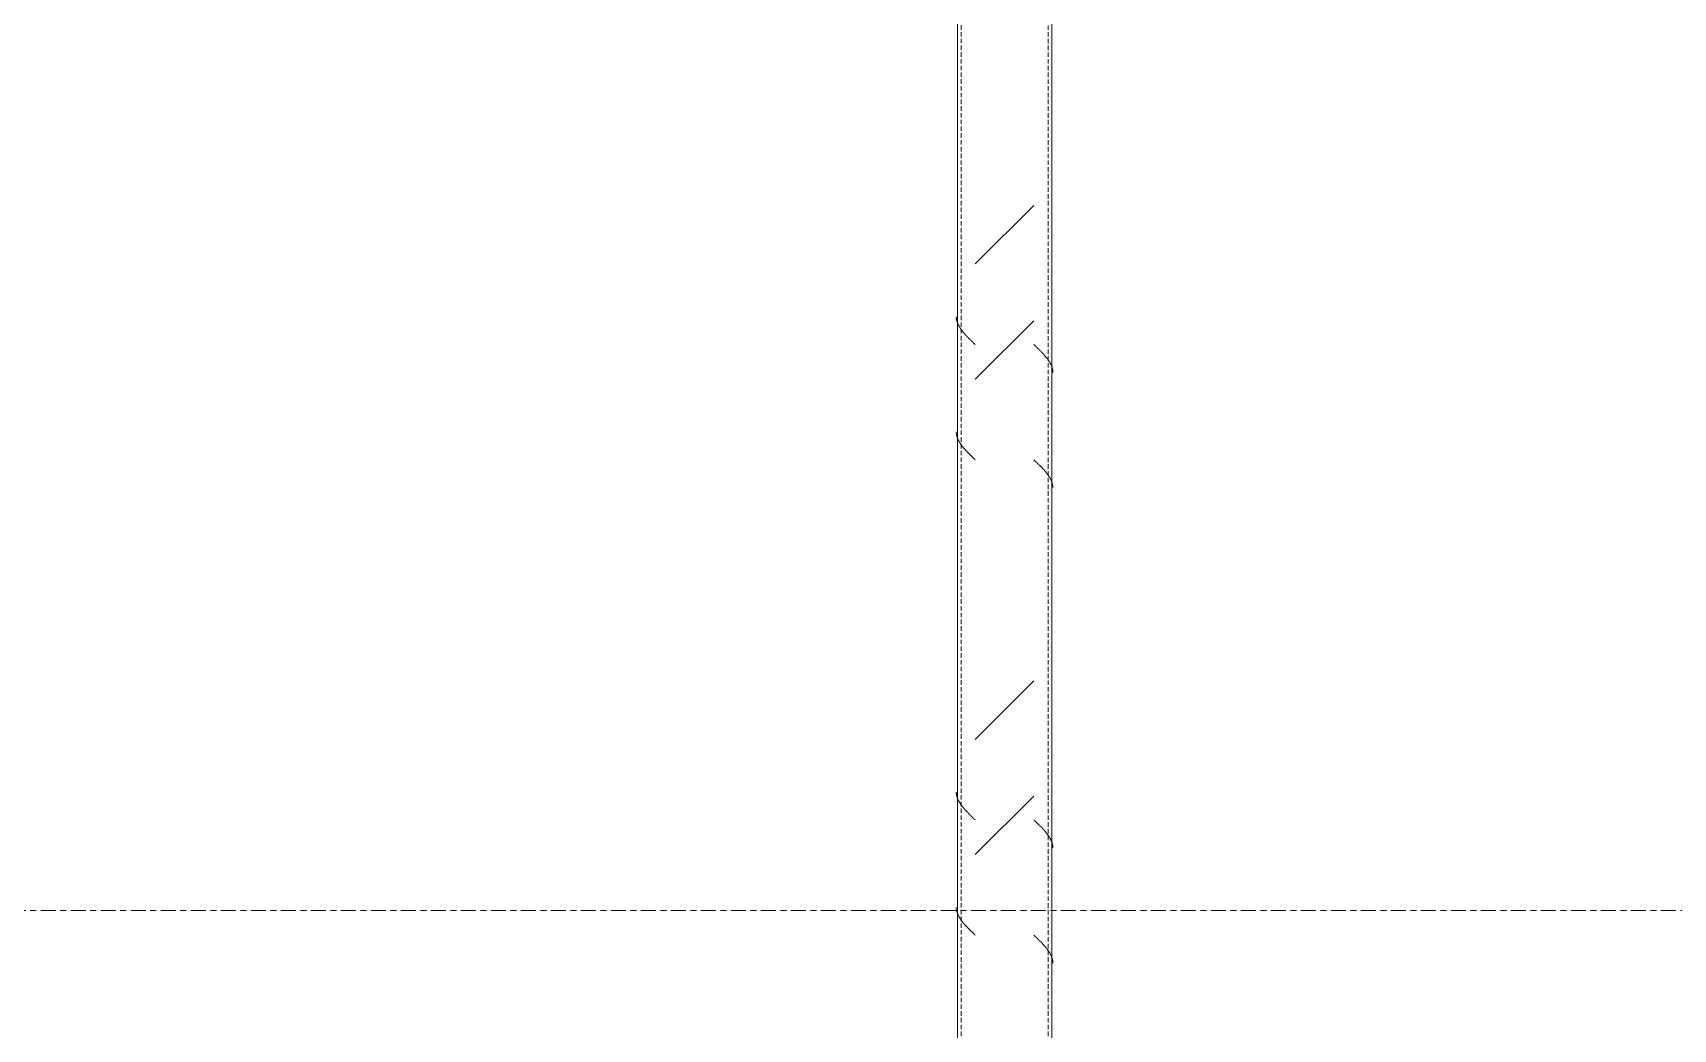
# Model space of a CAD drawing. Header units: centimetres. Extents: x -6111 to 13767, y -285 to 1600.
# Drawn here: x 2124.5 to 2298.1, y 81.4 to 186.8 of the extents above; entities that cross this region are included whole.
import ezdxf

# ---------------------------------------------------------------- set-up
doc = ezdxf.new("R2010")
doc.units = ezdxf.units.CM
doc.linetypes.add('Centre', pattern=[3.175, 0.635, -0.475, 1.59, -0.475])
doc.linetypes.add('Hidden', pattern=[0.714375, 0.47625, -0.238125])
doc.layers.add('A-FLOR-LEVL', color=7, linetype='Continuous', lineweight=9)
doc.layers.add('S-COLS', color=7, linetype='Continuous', lineweight=9)

# ---------------------------------------------------------------- blocks, each defined once
blk = doc.blocks.new('FP_107-Elevación Eje 3-4')
at = {"layer": 'S-COLS'}
blk.add_line((-5443.86, 0), (-5443.86, 515.53), dxfattribs=at)
at = {"layer": 'S-COLS', "color": 9, "true_color": 0xc0c0c0}
for p, q in [((-5445.72, 153.82), (-5445.77, 153.86)), ((-5445.67, 153.77), (-5445.72, 153.82)), ((-5445.62, 153.72), (-5445.67, 153.77)), ((-5445.57, 153.68), (-5445.62, 153.72)), ((-5445.52, 153.63), (-5445.57, 153.68)), ((-5445.47, 153.58), (-5445.52, 153.63)), ((-5445.42, 153.54), (-5445.47, 153.58)), ((-5445.37, 153.49), (-5445.42, 153.54)), ((-5445.33, 153.44), (-5445.37, 153.49)), ((-5445.28, 153.4), (-5445.33, 153.44)), ((-5445.23, 153.35), (-5445.28, 153.4)), ((-5445.18, 153.3), (-5445.23, 153.35)), ((-5445.13, 153.26), (-5445.18, 153.3)), ((-5445.09, 153.21), (-5445.13, 153.26)), ((-5445.04, 153.16), (-5445.09, 153.21)), ((-5444.99, 153.11), (-5445.04, 153.16)), ((-5444.95, 153.07), (-5444.99, 153.11)), ((-5444.9, 153.02), (-5444.95, 153.07)), ((-5444.86, 152.97), (-5444.9, 153.02)), ((-5444.82, 152.93), (-5444.86, 152.97)), ((-5444.77, 152.88), (-5444.82, 152.93)), ((-5444.73, 152.83), (-5444.77, 152.88)), ((-5444.69, 152.79), (-5444.73, 152.83)), ((-5444.65, 152.74), (-5444.69, 152.79)), ((-5444.6, 152.69), (-5444.65, 152.74)), ((-5444.56, 152.65), (-5444.6, 152.69)), ((-5444.52, 152.6), (-5444.56, 152.65)), ((-5444.49, 152.55), (-5444.52, 152.6)), ((-5444.45, 152.51), (-5444.49, 152.55)), ((-5444.41, 152.46), (-5444.45, 152.51)), ((-5444.37, 152.41), (-5444.41, 152.46)), ((-5444.34, 152.37), (-5444.37, 152.41)), ((-5444.3, 152.32), (-5444.34, 152.37)), ((-5444.27, 152.27), (-5444.3, 152.32)), ((-5444.24, 152.23), (-5444.27, 152.27)), ((-5444.21, 152.18), (-5444.24, 152.23)), ((-5444.17, 152.13), (-5444.21, 152.18)), ((-5444.14, 152.09), (-5444.17, 152.13)), ((-5444.12, 152.04), (-5444.14, 152.09)), ((-5444.09, 151.99), (-5444.12, 152.04)), ((-5444.06, 151.95), (-5444.09, 151.99)), ((-5444.03, 151.9), (-5444.06, 151.95)), ((-5444.01, 151.85), (-5444.03, 151.9)), ((-5443.99, 151.81), (-5444.01, 151.85)), ((-5443.96, 151.76), (-5443.99, 151.81)), ((-5443.94, 151.71), (-5443.96, 151.76)), ((-5443.92, 151.67), (-5443.94, 151.71)), ((-5443.9, 151.62), (-5443.92, 151.67)), ((-5443.88, 151.57), (-5443.9, 151.62)), ((-5443.87, 151.53), (-5443.88, 151.57)), ((-5443.85, 151.48), (-5443.87, 151.53)), ((-5443.83, 151.43), (-5443.85, 151.48)), ((-5443.82, 151.38), (-5443.83, 151.43)), ((-5443.81, 151.34), (-5443.82, 151.38)), ((-5443.8, 151.29), (-5443.81, 151.34)), ((-5443.79, 151.24), (-5443.8, 151.29)), ((-5443.78, 151.2), (-5443.79, 151.24)), ((-5443.77, 151.15), (-5443.78, 151.2)), ((-5443.76, 151.1), (-5443.77, 151.15)), ((-5443.76, 151.06), (-5443.76, 151.1)), ((-5443.75, 151.01), (-5443.76, 151.06)), ((-5443.75, 150.96), (-5443.75, 151.01)), ((-5443.75, 150.92), (-5443.75, 150.96)), ((-5445.72, 141.63), (-5445.77, 141.67)), ((-5445.67, 141.58), (-5445.72, 141.63)), ((-5445.62, 141.53), (-5445.67, 141.58)), ((-5445.57, 141.49), (-5445.62, 141.53)), ((-5445.52, 141.44), (-5445.57, 141.49)), ((-5445.47, 141.39), (-5445.52, 141.44)), ((-5445.42, 141.35), (-5445.47, 141.39)), ((-5445.37, 141.3), (-5445.42, 141.35)), ((-5445.33, 141.25), (-5445.37, 141.3)), ((-5445.28, 141.21), (-5445.33, 141.25)), ((-5445.23, 141.16), (-5445.28, 141.21)), ((-5445.18, 141.11), (-5445.23, 141.16)), ((-5445.13, 141.07), (-5445.18, 141.11)), ((-5445.09, 141.02), (-5445.13, 141.07)), ((-5445.04, 140.97), (-5445.09, 141.02)), ((-5444.99, 140.93), (-5445.04, 140.97)), ((-5444.95, 140.88), (-5444.99, 140.93)), ((-5444.9, 140.83), (-5444.95, 140.88)), ((-5444.86, 140.79), (-5444.9, 140.83)), ((-5444.82, 140.74), (-5444.86, 140.79)), ((-5444.77, 140.69), (-5444.82, 140.74)), ((-5444.73, 140.64), (-5444.77, 140.69)), ((-5444.69, 140.6), (-5444.73, 140.64)), ((-5444.65, 140.55), (-5444.69, 140.6)), ((-5444.6, 140.5), (-5444.65, 140.55)), ((-5444.56, 140.46), (-5444.6, 140.5)), ((-5444.52, 140.41), (-5444.56, 140.46)), ((-5444.49, 140.36), (-5444.52, 140.41)), ((-5444.45, 140.32), (-5444.49, 140.36)), ((-5444.41, 140.27), (-5444.45, 140.32)), ((-5444.37, 140.22), (-5444.41, 140.27)), ((-5444.34, 140.18), (-5444.37, 140.22)), ((-5444.3, 140.13), (-5444.34, 140.18)), ((-5444.27, 140.08), (-5444.3, 140.13)), ((-5444.24, 140.04), (-5444.27, 140.08)), ((-5444.21, 139.99), (-5444.24, 140.04)), ((-5444.17, 139.94), (-5444.21, 139.99)), ((-5444.14, 139.9), (-5444.17, 139.94)), ((-5444.12, 139.85), (-5444.14, 139.9)), ((-5444.09, 139.8), (-5444.12, 139.85)), ((-5444.06, 139.76), (-5444.09, 139.8)), ((-5444.03, 139.71), (-5444.06, 139.76)), ((-5444.01, 139.66), (-5444.03, 139.71)), ((-5443.99, 139.62), (-5444.01, 139.66)), ((-5443.96, 139.57), (-5443.99, 139.62)), ((-5443.94, 139.52), (-5443.96, 139.57)), ((-5443.92, 139.48), (-5443.94, 139.52)), ((-5443.9, 139.43), (-5443.92, 139.48)), ((-5443.88, 139.38), (-5443.9, 139.43)), ((-5443.87, 139.34), (-5443.88, 139.38)), ((-5443.85, 139.29), (-5443.87, 139.34)), ((-5443.83, 139.24), (-5443.85, 139.29)), ((-5443.82, 139.2), (-5443.83, 139.24)), ((-5443.81, 139.15), (-5443.82, 139.2)), ((-5443.8, 139.1), (-5443.81, 139.15)), ((-5443.79, 139.06), (-5443.8, 139.1)), ((-5443.78, 139.01), (-5443.79, 139.06)), ((-5443.77, 138.96), (-5443.78, 139.01)), ((-5443.76, 138.91), (-5443.77, 138.96)), ((-5443.76, 138.87), (-5443.76, 138.91)), ((-5443.75, 138.82), (-5443.76, 138.87)), ((-5443.75, 138.77), (-5443.75, 138.82)), ((-5443.75, 138.73), (-5443.75, 138.77)), ((-5445.72, 103.53), (-5445.77, 103.57)), ((-5445.67, 103.48), (-5445.72, 103.53)), ((-5445.62, 103.43), (-5445.67, 103.48)), ((-5445.57, 103.39), (-5445.62, 103.43)), ((-5445.52, 103.34), (-5445.57, 103.39)), ((-5445.47, 103.29), (-5445.52, 103.34)), ((-5445.42, 103.25), (-5445.47, 103.29)), ((-5445.37, 103.2), (-5445.42, 103.25)), ((-5445.33, 103.15), (-5445.37, 103.2)), ((-5445.28, 103.11), (-5445.33, 103.15)), ((-5445.23, 103.06), (-5445.28, 103.11)), ((-5445.18, 103.01), (-5445.23, 103.06)), ((-5445.13, 102.97), (-5445.18, 103.01)), ((-5445.09, 102.92), (-5445.13, 102.97)), ((-5445.04, 102.87), (-5445.09, 102.92)), ((-5444.99, 102.83), (-5445.04, 102.87)), ((-5444.95, 102.78), (-5444.99, 102.83)), ((-5444.9, 102.73), (-5444.95, 102.78)), ((-5444.86, 102.69), (-5444.9, 102.73)), ((-5444.82, 102.64), (-5444.86, 102.69)), ((-5444.77, 102.59), (-5444.82, 102.64)), ((-5444.73, 102.54), (-5444.77, 102.59)), ((-5444.69, 102.5), (-5444.73, 102.54)), ((-5444.65, 102.45), (-5444.69, 102.5)), ((-5444.6, 102.4), (-5444.65, 102.45)), ((-5444.56, 102.36), (-5444.6, 102.4)), ((-5444.52, 102.31), (-5444.56, 102.36)), ((-5444.49, 102.26), (-5444.52, 102.31)), ((-5444.45, 102.22), (-5444.49, 102.26)), ((-5444.41, 102.17), (-5444.45, 102.22)), ((-5444.37, 102.12), (-5444.41, 102.17)), ((-5444.34, 102.08), (-5444.37, 102.12)), ((-5444.3, 102.03), (-5444.34, 102.08)), ((-5444.27, 101.98), (-5444.3, 102.03)), ((-5444.24, 101.94), (-5444.27, 101.98)), ((-5444.21, 101.89), (-5444.24, 101.94)), ((-5444.17, 101.84), (-5444.21, 101.89)), ((-5444.14, 101.8), (-5444.17, 101.84)), ((-5444.12, 101.75), (-5444.14, 101.8)), ((-5444.09, 101.7), (-5444.12, 101.75)), ((-5444.06, 101.66), (-5444.09, 101.7)), ((-5444.03, 101.61), (-5444.06, 101.66)), ((-5444.01, 101.56), (-5444.03, 101.61)), ((-5443.99, 101.52), (-5444.01, 101.56)), ((-5443.96, 101.47), (-5443.99, 101.52)), ((-5443.94, 101.42), (-5443.96, 101.47)), ((-5443.92, 101.38), (-5443.94, 101.42)), ((-5443.9, 101.33), (-5443.92, 101.38)), ((-5443.88, 101.28), (-5443.9, 101.33)), ((-5443.87, 101.24), (-5443.88, 101.28)), ((-5443.85, 101.19), (-5443.87, 101.24)), ((-5443.83, 101.14), (-5443.85, 101.19)), ((-5443.82, 101.1), (-5443.83, 101.14)), ((-5443.81, 101.05), (-5443.82, 101.1)), ((-5443.8, 101), (-5443.81, 101.05)), ((-5443.79, 100.96), (-5443.8, 101)), ((-5443.78, 100.91), (-5443.79, 100.96)), ((-5443.77, 100.86), (-5443.78, 100.91)), ((-5443.76, 100.81), (-5443.77, 100.86)), ((-5443.76, 100.77), (-5443.76, 100.81)), ((-5443.75, 100.72), (-5443.76, 100.77)), ((-5443.75, 100.67), (-5443.75, 100.72)), ((-5443.75, 100.63), (-5443.75, 100.67)), ((-5445.72, 91.34), (-5445.77, 91.38)), ((-5445.67, 91.29), (-5445.72, 91.34)), ((-5445.62, 91.24), (-5445.67, 91.29)), ((-5445.57, 91.2), (-5445.62, 91.24)), ((-5445.52, 91.15), (-5445.57, 91.2)), ((-5445.47, 91.1), (-5445.52, 91.15)), ((-5445.42, 91.06), (-5445.47, 91.1)), ((-5445.37, 91.01), (-5445.42, 91.06)), ((-5445.33, 90.96), (-5445.37, 91.01)), ((-5445.28, 90.92), (-5445.33, 90.96)), ((-5445.23, 90.87), (-5445.28, 90.92)), ((-5445.18, 90.82), (-5445.23, 90.87)), ((-5445.13, 90.78), (-5445.18, 90.82)), ((-5445.09, 90.73), (-5445.13, 90.78)), ((-5445.04, 90.68), (-5445.09, 90.73)), ((-5444.99, 90.64), (-5445.04, 90.68)), ((-5444.95, 90.59), (-5444.99, 90.64)), ((-5444.9, 90.54), (-5444.95, 90.59)), ((-5444.86, 90.5), (-5444.9, 90.54)), ((-5444.82, 90.45), (-5444.86, 90.5)), ((-5444.77, 90.4), (-5444.82, 90.45)), ((-5444.73, 90.36), (-5444.77, 90.4)), ((-5444.69, 90.31), (-5444.73, 90.36)), ((-5444.65, 90.26), (-5444.69, 90.31)), ((-5444.6, 90.22), (-5444.65, 90.26)), ((-5444.56, 90.17), (-5444.6, 90.22)), ((-5444.52, 90.12), (-5444.56, 90.17)), ((-5444.49, 90.07), (-5444.52, 90.12)), ((-5444.45, 90.03), (-5444.49, 90.07)), ((-5444.41, 89.98), (-5444.45, 90.03)), ((-5444.37, 89.93), (-5444.41, 89.98)), ((-5444.34, 89.89), (-5444.37, 89.93)), ((-5444.3, 89.84), (-5444.34, 89.89)), ((-5444.27, 89.79), (-5444.3, 89.84)), ((-5444.24, 89.75), (-5444.27, 89.79)), ((-5444.21, 89.7), (-5444.24, 89.75)), ((-5444.17, 89.65), (-5444.21, 89.7)), ((-5444.14, 89.61), (-5444.17, 89.65)), ((-5444.12, 89.56), (-5444.14, 89.61)), ((-5444.09, 89.51), (-5444.12, 89.56)), ((-5444.06, 89.47), (-5444.09, 89.51)), ((-5444.03, 89.42), (-5444.06, 89.47)), ((-5444.01, 89.37), (-5444.03, 89.42)), ((-5443.99, 89.33), (-5444.01, 89.37)), ((-5443.96, 89.28), (-5443.99, 89.33)), ((-5443.94, 89.23), (-5443.96, 89.28)), ((-5443.92, 89.19), (-5443.94, 89.23)), ((-5443.9, 89.14), (-5443.92, 89.19)), ((-5443.88, 89.09), (-5443.9, 89.14)), ((-5443.87, 89.05), (-5443.88, 89.09)), ((-5443.85, 89), (-5443.87, 89.05)), ((-5443.83, 88.95), (-5443.85, 89)), ((-5443.82, 88.91), (-5443.83, 88.95)), ((-5443.81, 88.86), (-5443.82, 88.91)), ((-5443.8, 88.81), (-5443.81, 88.86)), ((-5443.79, 88.77), (-5443.8, 88.81)), ((-5443.78, 88.72), (-5443.79, 88.77)), ((-5443.77, 88.67), (-5443.78, 88.72)), ((-5443.76, 88.63), (-5443.77, 88.67)), ((-5443.76, 88.58), (-5443.76, 88.63)), ((-5443.75, 88.53), (-5443.76, 88.58)), ((-5443.75, 88.49), (-5443.75, 88.53)), ((-5443.75, 88.44), (-5443.75, 88.49))]:
    blk.add_line(p, q, dxfattribs=at)
blk = doc.blocks.new('FP_108-Elevación Eje 3-4')
at = {"layer": 'S-COLS'}
blk.add_line((-5453.86, 515.53), (-5453.86, 0), dxfattribs=at)
at = {"layer": 'S-COLS', "color": 9, "true_color": 0xc0c0c0}
for p, q in [((-5453.98, 156.76), (-5453.98, 156.81)), ((-5453.97, 156.71), (-5453.98, 156.76)), ((-5453.97, 156.67), (-5453.97, 156.71)), ((-5453.96, 156.62), (-5453.97, 156.67)), ((-5453.96, 156.57), (-5453.96, 156.62)), ((-5453.95, 156.53), (-5453.96, 156.57)), ((-5453.94, 156.48), (-5453.95, 156.53)), ((-5453.93, 156.43), (-5453.94, 156.48)), ((-5453.92, 156.39), (-5453.93, 156.43)), ((-5453.91, 156.34), (-5453.92, 156.39)), ((-5453.89, 156.29), (-5453.91, 156.34)), ((-5453.88, 156.25), (-5453.89, 156.29)), ((-5453.86, 156.2), (-5453.88, 156.25)), ((-5453.84, 156.15), (-5453.86, 156.2)), ((-5453.83, 156.11), (-5453.84, 156.15)), ((-5453.81, 156.06), (-5453.83, 156.11)), ((-5453.79, 156.01), (-5453.81, 156.06)), ((-5453.76, 155.97), (-5453.79, 156.01)), ((-5453.74, 155.92), (-5453.76, 155.97)), ((-5453.72, 155.87), (-5453.74, 155.92)), ((-5453.69, 155.83), (-5453.72, 155.87)), ((-5453.67, 155.78), (-5453.69, 155.83)), ((-5453.64, 155.73), (-5453.67, 155.78)), ((-5453.61, 155.69), (-5453.64, 155.73)), ((-5453.58, 155.64), (-5453.61, 155.69)), ((-5453.55, 155.59), (-5453.58, 155.64)), ((-5453.52, 155.55), (-5453.55, 155.59)), ((-5453.49, 155.5), (-5453.52, 155.55)), ((-5453.46, 155.45), (-5453.49, 155.5)), ((-5453.42, 155.41), (-5453.46, 155.45)), ((-5453.39, 155.36), (-5453.42, 155.41)), ((-5453.35, 155.31), (-5453.39, 155.36)), ((-5453.32, 155.27), (-5453.35, 155.31)), ((-5453.28, 155.22), (-5453.32, 155.27)), ((-5453.24, 155.17), (-5453.28, 155.22)), ((-5453.2, 155.13), (-5453.24, 155.17)), ((-5453.16, 155.08), (-5453.2, 155.13)), ((-5453.12, 155.03), (-5453.16, 155.08)), ((-5453.08, 154.99), (-5453.12, 155.03)), ((-5453.04, 154.94), (-5453.08, 154.99)), ((-5453, 154.89), (-5453.04, 154.94)), ((-5452.95, 154.84), (-5453, 154.89)), ((-5452.91, 154.8), (-5452.95, 154.84)), ((-5452.87, 154.75), (-5452.91, 154.8)), ((-5452.82, 154.7), (-5452.87, 154.75)), ((-5452.78, 154.66), (-5452.82, 154.7)), ((-5452.73, 154.61), (-5452.78, 154.66)), ((-5452.69, 154.56), (-5452.73, 154.61)), ((-5452.64, 154.52), (-5452.69, 154.56)), ((-5452.59, 154.47), (-5452.64, 154.52)), ((-5452.55, 154.42), (-5452.59, 154.47)), ((-5452.5, 154.38), (-5452.55, 154.42)), ((-5452.45, 154.33), (-5452.5, 154.38)), ((-5452.4, 154.28), (-5452.45, 154.33)), ((-5452.35, 154.24), (-5452.4, 154.28)), ((-5452.3, 154.19), (-5452.35, 154.24)), ((-5452.25, 154.14), (-5452.3, 154.19)), ((-5452.21, 154.1), (-5452.25, 154.14)), ((-5452.16, 154.05), (-5452.21, 154.1)), ((-5452.11, 154), (-5452.16, 154.05)), ((-5452.06, 153.96), (-5452.11, 154)), ((-5452.01, 153.91), (-5452.06, 153.96)), ((-5451.96, 153.86), (-5452.01, 153.91)), ((-5453.98, 144.57), (-5453.98, 144.62)), ((-5453.97, 144.53), (-5453.98, 144.57)), ((-5453.97, 144.48), (-5453.97, 144.53)), ((-5453.96, 144.43), (-5453.97, 144.48)), ((-5453.96, 144.39), (-5453.96, 144.43)), ((-5453.95, 144.34), (-5453.96, 144.39)), ((-5453.94, 144.29), (-5453.95, 144.34)), ((-5453.93, 144.25), (-5453.94, 144.29)), ((-5453.92, 144.2), (-5453.93, 144.25)), ((-5453.91, 144.15), (-5453.92, 144.2)), ((-5453.89, 144.1), (-5453.91, 144.15)), ((-5453.88, 144.06), (-5453.89, 144.1)), ((-5453.86, 144.01), (-5453.88, 144.06)), ((-5453.84, 143.96), (-5453.86, 144.01)), ((-5453.83, 143.92), (-5453.84, 143.96)), ((-5453.81, 143.87), (-5453.83, 143.92)), ((-5453.79, 143.82), (-5453.81, 143.87)), ((-5453.76, 143.78), (-5453.79, 143.82)), ((-5453.74, 143.73), (-5453.76, 143.78)), ((-5453.72, 143.68), (-5453.74, 143.73)), ((-5453.69, 143.64), (-5453.72, 143.68)), ((-5453.67, 143.59), (-5453.69, 143.64)), ((-5453.64, 143.54), (-5453.67, 143.59)), ((-5453.61, 143.5), (-5453.64, 143.54)), ((-5453.58, 143.45), (-5453.61, 143.5)), ((-5453.55, 143.4), (-5453.58, 143.45)), ((-5453.52, 143.36), (-5453.55, 143.4)), ((-5453.49, 143.31), (-5453.52, 143.36)), ((-5453.46, 143.26), (-5453.49, 143.31)), ((-5453.42, 143.22), (-5453.46, 143.26)), ((-5453.39, 143.17), (-5453.42, 143.22)), ((-5453.35, 143.12), (-5453.39, 143.17)), ((-5453.32, 143.08), (-5453.35, 143.12)), ((-5453.28, 143.03), (-5453.32, 143.08)), ((-5453.24, 142.98), (-5453.28, 143.03)), ((-5453.2, 142.94), (-5453.24, 142.98)), ((-5453.16, 142.89), (-5453.2, 142.94)), ((-5453.12, 142.84), (-5453.16, 142.89)), ((-5453.08, 142.8), (-5453.12, 142.84)), ((-5453.04, 142.75), (-5453.08, 142.8)), ((-5453, 142.7), (-5453.04, 142.75)), ((-5452.95, 142.66), (-5453, 142.7)), ((-5452.91, 142.61), (-5452.95, 142.66)), ((-5452.87, 142.56), (-5452.91, 142.61)), ((-5452.82, 142.52), (-5452.87, 142.56)), ((-5452.78, 142.47), (-5452.82, 142.52)), ((-5452.73, 142.42), (-5452.78, 142.47)), ((-5452.69, 142.37), (-5452.73, 142.42)), ((-5452.64, 142.33), (-5452.69, 142.37)), ((-5452.59, 142.28), (-5452.64, 142.33)), ((-5452.55, 142.23), (-5452.59, 142.28)), ((-5452.5, 142.19), (-5452.55, 142.23)), ((-5452.45, 142.14), (-5452.5, 142.19)), ((-5452.4, 142.09), (-5452.45, 142.14)), ((-5452.35, 142.05), (-5452.4, 142.09)), ((-5452.3, 142), (-5452.35, 142.05)), ((-5452.25, 141.95), (-5452.3, 142)), ((-5452.21, 141.91), (-5452.25, 141.95)), ((-5452.16, 141.86), (-5452.21, 141.91)), ((-5452.11, 141.81), (-5452.16, 141.86)), ((-5452.06, 141.77), (-5452.11, 141.81)), ((-5452.01, 141.72), (-5452.06, 141.77)), ((-5451.96, 141.67), (-5452.01, 141.72)), ((-5453.98, 106.47), (-5453.98, 106.52)), ((-5453.97, 106.43), (-5453.98, 106.47)), ((-5453.97, 106.38), (-5453.97, 106.43)), ((-5453.96, 106.33), (-5453.97, 106.38)), ((-5453.96, 106.29), (-5453.96, 106.33)), ((-5453.95, 106.24), (-5453.96, 106.29)), ((-5453.94, 106.19), (-5453.95, 106.24)), ((-5453.93, 106.15), (-5453.94, 106.19)), ((-5453.92, 106.1), (-5453.93, 106.15)), ((-5453.91, 106.05), (-5453.92, 106.1)), ((-5453.89, 106), (-5453.91, 106.05)), ((-5453.88, 105.96), (-5453.89, 106)), ((-5453.86, 105.91), (-5453.88, 105.96)), ((-5453.84, 105.86), (-5453.86, 105.91)), ((-5453.83, 105.82), (-5453.84, 105.86)), ((-5453.81, 105.77), (-5453.83, 105.82)), ((-5453.79, 105.72), (-5453.81, 105.77)), ((-5453.76, 105.68), (-5453.79, 105.72)), ((-5453.74, 105.63), (-5453.76, 105.68)), ((-5453.72, 105.58), (-5453.74, 105.63)), ((-5453.69, 105.54), (-5453.72, 105.58)), ((-5453.67, 105.49), (-5453.69, 105.54)), ((-5453.64, 105.44), (-5453.67, 105.49)), ((-5453.61, 105.4), (-5453.64, 105.44)), ((-5453.58, 105.35), (-5453.61, 105.4)), ((-5453.55, 105.3), (-5453.58, 105.35)), ((-5453.52, 105.26), (-5453.55, 105.3)), ((-5453.49, 105.21), (-5453.52, 105.26)), ((-5453.46, 105.16), (-5453.49, 105.21)), ((-5453.42, 105.12), (-5453.46, 105.16)), ((-5453.39, 105.07), (-5453.42, 105.12)), ((-5453.35, 105.02), (-5453.39, 105.07)), ((-5453.32, 104.98), (-5453.35, 105.02)), ((-5453.28, 104.93), (-5453.32, 104.98)), ((-5453.24, 104.88), (-5453.28, 104.93)), ((-5453.2, 104.84), (-5453.24, 104.88)), ((-5453.16, 104.79), (-5453.2, 104.84)), ((-5453.12, 104.74), (-5453.16, 104.79)), ((-5453.08, 104.7), (-5453.12, 104.74)), ((-5453.04, 104.65), (-5453.08, 104.7)), ((-5453, 104.6), (-5453.04, 104.65)), ((-5452.95, 104.56), (-5453, 104.6)), ((-5452.91, 104.51), (-5452.95, 104.56)), ((-5452.87, 104.46), (-5452.91, 104.51)), ((-5452.82, 104.42), (-5452.87, 104.46)), ((-5452.78, 104.37), (-5452.82, 104.42)), ((-5452.73, 104.32), (-5452.78, 104.37)), ((-5452.69, 104.27), (-5452.73, 104.32)), ((-5452.64, 104.23), (-5452.69, 104.27)), ((-5452.59, 104.18), (-5452.64, 104.23)), ((-5452.55, 104.13), (-5452.59, 104.18)), ((-5452.5, 104.09), (-5452.55, 104.13)), ((-5452.45, 104.04), (-5452.5, 104.09)), ((-5452.4, 103.99), (-5452.45, 104.04)), ((-5452.35, 103.95), (-5452.4, 103.99)), ((-5452.3, 103.9), (-5452.35, 103.95)), ((-5452.25, 103.85), (-5452.3, 103.9)), ((-5452.21, 103.81), (-5452.25, 103.85)), ((-5452.16, 103.76), (-5452.21, 103.81)), ((-5452.11, 103.71), (-5452.16, 103.76)), ((-5452.06, 103.67), (-5452.11, 103.71)), ((-5452.01, 103.62), (-5452.06, 103.67)), ((-5451.96, 103.57), (-5452.01, 103.62)), ((-5453.98, 94.28), (-5453.98, 94.33)), ((-5453.97, 94.24), (-5453.98, 94.28)), ((-5453.97, 94.19), (-5453.97, 94.24)), ((-5453.96, 94.14), (-5453.97, 94.19)), ((-5453.96, 94.1), (-5453.96, 94.14)), ((-5453.95, 94.05), (-5453.96, 94.1)), ((-5453.94, 94), (-5453.95, 94.05)), ((-5453.93, 93.96), (-5453.94, 94)), ((-5453.92, 93.91), (-5453.93, 93.96)), ((-5453.91, 93.86), (-5453.92, 93.91)), ((-5453.89, 93.82), (-5453.91, 93.86)), ((-5453.88, 93.77), (-5453.89, 93.82)), ((-5453.86, 93.72), (-5453.88, 93.77)), ((-5453.84, 93.68), (-5453.86, 93.72)), ((-5453.83, 93.63), (-5453.84, 93.68)), ((-5453.81, 93.58), (-5453.83, 93.63)), ((-5453.79, 93.53), (-5453.81, 93.58)), ((-5453.76, 93.49), (-5453.79, 93.53)), ((-5453.74, 93.44), (-5453.76, 93.49)), ((-5453.72, 93.39), (-5453.74, 93.44)), ((-5453.69, 93.35), (-5453.72, 93.39)), ((-5453.67, 93.3), (-5453.69, 93.35)), ((-5453.64, 93.25), (-5453.67, 93.3)), ((-5453.61, 93.21), (-5453.64, 93.25)), ((-5453.58, 93.16), (-5453.61, 93.21)), ((-5453.55, 93.11), (-5453.58, 93.16)), ((-5453.52, 93.07), (-5453.55, 93.11)), ((-5453.49, 93.02), (-5453.52, 93.07)), ((-5453.46, 92.97), (-5453.49, 93.02)), ((-5453.42, 92.93), (-5453.46, 92.97)), ((-5453.39, 92.88), (-5453.42, 92.93)), ((-5453.35, 92.83), (-5453.39, 92.88)), ((-5453.32, 92.79), (-5453.35, 92.83)), ((-5453.28, 92.74), (-5453.32, 92.79)), ((-5453.24, 92.69), (-5453.28, 92.74)), ((-5453.2, 92.65), (-5453.24, 92.69)), ((-5453.16, 92.6), (-5453.2, 92.65)), ((-5453.12, 92.55), (-5453.16, 92.6)), ((-5453.08, 92.51), (-5453.12, 92.55)), ((-5453.04, 92.46), (-5453.08, 92.51)), ((-5453, 92.41), (-5453.04, 92.46)), ((-5452.95, 92.37), (-5453, 92.41)), ((-5452.91, 92.32), (-5452.95, 92.37)), ((-5452.87, 92.27), (-5452.91, 92.32)), ((-5452.82, 92.23), (-5452.87, 92.27)), ((-5452.78, 92.18), (-5452.82, 92.23)), ((-5452.73, 92.13), (-5452.78, 92.18)), ((-5452.69, 92.09), (-5452.73, 92.13)), ((-5452.64, 92.04), (-5452.69, 92.09)), ((-5452.59, 91.99), (-5452.64, 92.04)), ((-5452.55, 91.95), (-5452.59, 91.99)), ((-5452.5, 91.9), (-5452.55, 91.95)), ((-5452.45, 91.85), (-5452.5, 91.9)), ((-5452.4, 91.8), (-5452.45, 91.85)), ((-5452.35, 91.76), (-5452.4, 91.8)), ((-5452.3, 91.71), (-5452.35, 91.76)), ((-5452.25, 91.66), (-5452.3, 91.71)), ((-5452.21, 91.62), (-5452.25, 91.66)), ((-5452.16, 91.57), (-5452.21, 91.62)), ((-5452.11, 91.52), (-5452.16, 91.57)), ((-5452.06, 91.48), (-5452.11, 91.52)), ((-5452.01, 91.43), (-5452.06, 91.48)), ((-5451.96, 91.38), (-5452.01, 91.43))]:
    blk.add_line(p, q, dxfattribs=at)
blk = doc.blocks.new('HSS Rectangular-Column - 100 x 100 mm-1468480-Elevación Eje 3-4')
at = {"layer": 'S-COLS', "true_color": 0xc0c0c0}
h = blk.add_hatch(dxfattribs=at)
h.set_pattern_fill('FP_2', color=9, style=0, pattern_type=2)
h.set_pattern_definition([(45, (0, 0), (-25.14472, 25.14472), []), (45, (0, 38.1), (-25.14472, 25.14472), [])])
h.paths.add_polyline_path([(-5445.77, 0), (-5445.77, 515.53), (-5451.96, 515.53), (-5451.96, 0)])
at = {"layer": 'S-COLS', "linetype": 'Hidden'}
for p, q in [((-5453.46, 0), (-5453.46, 515.53)), ((-5444.26, 515.53), (-5444.26, 0))]:
    blk.add_line(p, q, dxfattribs=at)
at = {"layer": 'S-COLS'}
for name in ['FP_108-Elevación Eje 3-4', 'FP_107-Elevación Eje 3-4']:
    blk.add_blockref(name, (0, 0), dxfattribs=at)

msp = doc.modelspace()

# ---------------------------------------------------------------- linework, layer by layer
at = {"layer": 'A-FLOR-LEVL', "color": 253, "linetype": 'Centre', "true_color": 0xaaaaaa}
msp.add_line((1219.377, 94), (5873.03, 94), dxfattribs=at)

# ---------------------------------------------------------------- block references
at = {"layer": 'S-COLS'}
msp.add_blockref('HSS Rectangular-Column - 100 x 100 mm-1468480-Elevación Eje 3-4', (7676.216, 0), dxfattribs=at)

doc.saveas('drawing.dxf')
